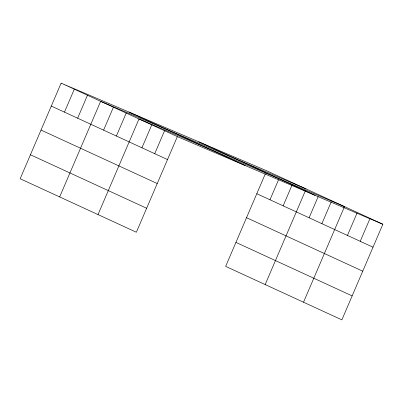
<?xml version="1.0" encoding="UTF-8"?>
<svg xmlns="http://www.w3.org/2000/svg" width="403" height="403" viewBox="0 0 403 403"><rect width="100%" height="100%" fill="white"/><g stroke="black" fill="none" stroke-linecap="round" stroke-linejoin="round"><path stroke-width="0.6" d="M61.13 83.134L20.15 178.746L136.365 232.234L177.345 136.622L61.13 83.134L266.635 170.766L382.85 224.254L341.87 319.866L225.655 266.378L265.406 173.633M64.47 112.14L74.298 89.199M77.638 118.2L87.471 95.259M59.664 196.931L100.644 101.319L306.149 188.952M103.591 130.144L113.424 107.203M116.376 136.028L126.21 113.087M98.015 214.582L138.995 118.971L344.5 206.603L303.519 302.215M141.942 147.795L151.775 124.854M154.727 153.679L164.56 130.738M269.975 199.767L278.579 179.698M283.148 205.832L291.994 185.184M265.169 284.563L305.414 190.674M309.101 217.776L318.194 196.558M321.881 223.66L331.226 201.868M347.451 235.428L357.038 213.061M360.232 241.311L370.065 218.371M177.345 136.622L382.85 224.254M198.82 141.846L315.035 195.334M128.945 112.054L245.16 165.537M256.802 193.707L373.017 247.195M51.297 106.075L167.512 159.563M246.525 217.691L362.74 271.174M41.02 130.058L157.23 183.541M235.936 242.399L352.146 295.883M30.427 154.767L146.642 208.25"/></g></svg>
